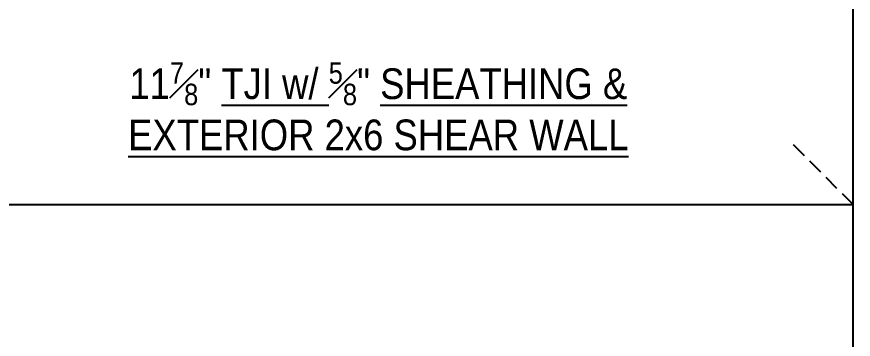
# Model space of a CAD drawing. Header units: inches. Extents: x -2661 to 42767, y -1222 to 9099.
# Drawn here: x -617.7 to -535.9, y 3410.4 to 3441.9 of the extents above; entities that cross this region are included whole.
import ezdxf

# ---------------------------------------------------------------- set-up
doc = ezdxf.new("R2010")
doc.units = ezdxf.units.IN
doc.header["$LTSCALE"] = 12
doc.header["$MEASUREMENT"] = 0
doc.linetypes.add('HIDDEN2', pattern=[0.1875, 0.125, -0.0625])
doc.layers.get('0').update_dxf_attribs({"linetype": 'CONTINUOUS'})
doc.layers.add('S-ANNO-GRID-NONPLOT', color=251, linetype='CONTINUOUS', plot=False)
doc.layers.add('S-ANNO-NOTE', color=4, linetype='CONTINUOUS')
doc.styles.add('Arial', font='arial.ttf', dxfattribs={"width": 0.85})

# ---------------------------------------------------------------- blocks, each defined once
blk = doc.blocks.new('Se_24x36_STARTERS_GRID')
for p, q in [((0, 184), (0, 276)), ((-93.209, 184), (0, 184)), ((0, 92), (0, 184))]:
    blk.add_line(p, q)
at = {"linetype": 'HIDDEN2'}
blk.add_line((0, 184), (-6, 190), dxfattribs=at)

msp = doc.modelspace()

# ---------------------------------------------------------------- block references
at = {"layer": 'S-ANNO-GRID-NONPLOT'}
msp.add_blockref('Se_24x36_STARTERS_GRID', (-535.93637, 3239.54657), dxfattribs=at)

# ---------------------------------------------------------------- texts
at = {"layer": 'S-ANNO-NOTE', "color": 191, "insert": (-582.34427, 3428.82357), "char_height": 3, "width": 65.8560683, "attachment_point": 8, "style": 'Arial'}
msp.add_mtext('\\A1;11{\\H0.7x;\\S7#8;}" {\\LTJI w/ \\H0.7x;\\l\\S5#8;\\H1.42857x;"\\L SHEATHING \\H1x;& EXTERIOR 2x6 SHEAR WALL}', dxfattribs=at)

doc.saveas('drawing.dxf')
